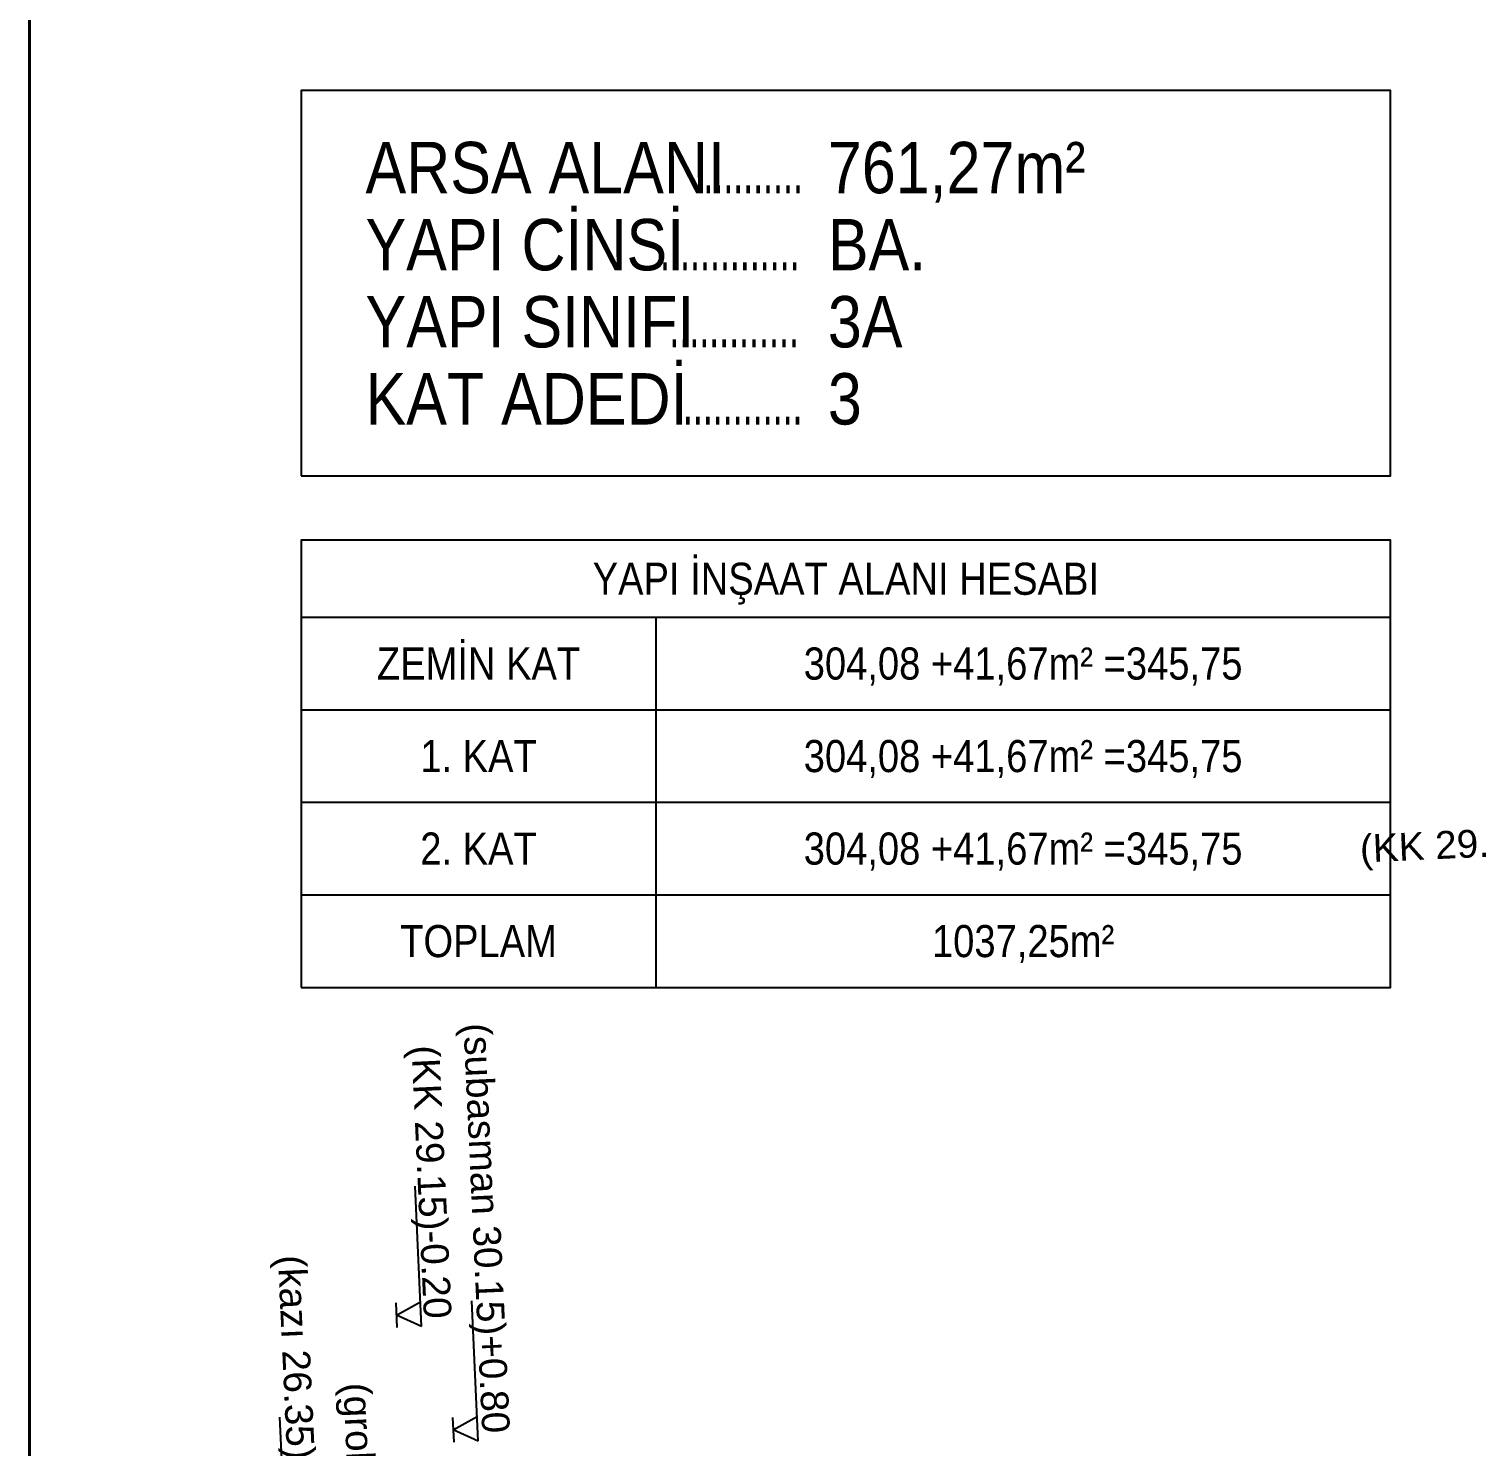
# Model space of a CAD drawing. Header units: centimetres. Extents: x 247352 to 270197, y -444050 to -441150.
# Drawn here: x 248360 to 248924, y -443093 to -442541 of the extents above; entities that cross this region are included whole.
import ezdxf
from ezdxf.enums import TextEntityAlignment as Align

# ---------------------------------------------------------------- set-up
doc = ezdxf.new("R2010")
doc.units = ezdxf.units.CM
for name, color, linetype in [('ROTAS-MIMARI-VAZIYET', 8, 'Continuous'), ('ROTAS-PAFTA', 144, 'Continuous'), ('ROTAS-YERLESIM', 7, 'Continuous'), ('ROTAS-YERLESIM-YAZI', 7, 'Continuous')]:
    doc.layers.add(name, color=color, linetype=linetype)
doc.styles.add('ROTAS', font='arial.ttf')

msp = doc.modelspace()

# ---------------------------------------------------------------- linework, layer by layer
at = {"layer": 'ROTAS-MIMARI-VAZIYET'}
msp.add_line((248360.42, -444049.6), (248360.42, -441149.6), dxfattribs=at)
at = {"layer": 'ROTAS-MIMARI-VAZIYET', "ltscale": 0.03}
for p, q in [((248512.85, -443045.94), (248510.34, -442991.4)), ((248502.82, -443036.79), (248503.26, -443046.38)), ((248503.04, -443041.58), (248512.41, -443036.35)), ((248534.92, -443090.55), (248532.41, -443036.02)), ((248512.85, -443045.94), (248503.04, -443041.58)), ((248460.22, -443135.79), (248457.71, -443081.26)), ((248524.89, -443081.4), (248525.33, -443090.99)), ((248525.11, -443086.2), (248534.48, -443080.96)), ((248534.92, -443090.55), (248525.11, -443086.2))]:
    msp.add_line(p, q, dxfattribs=at)
at = {"layer": 'ROTAS-PAFTA'}
msp.add_line((248360, -444050), (248360, -441150), dxfattribs=at)
msp.add_lwpolyline([(248360, -444050), (250042, -444050), (250042, -441150), (248360, -441150)], close=True, dxfattribs=at)
at = {"layer": 'ROTAS-YERLESIM'}
for p, q in [((248466, -442770), (248890, -442770)), ((248604, -442770), (248604, -442914)), ((248466, -442806), (248890, -442806)), ((248466, -442842), (248890, -442842)), ((248466, -442878), (248890, -442878)), ((248466, -442914), (248890, -442914))]:
    msp.add_line(p, q, dxfattribs=at)
for points in [[(248466, -442715), (248890, -442715), (248890, -442565), (248466, -442565)], [(248466, -442914), (248890, -442914), (248890, -442740), (248466, -442740)]]:
    msp.add_lwpolyline(points, close=True, dxfattribs=at)

# ---------------------------------------------------------------- texts
at = {"layer": 'ROTAS-MIMARI-VAZIYET', "ltscale": 0.03, "char_height": 10.8, "style": 'ROTAS'}
for s, insert, attachment_point, rotation in [('(KK 29.15)-0.20', (248984.24, -442849.79), 3, 2.6327), ('(subasman 30.15)+0.80', (248547.26, -443087.24), 3, 272.6327), ('(KK 29.15)-0.20', (248524.56, -443042.66), 3, 272.6327), ('(kazı 26.35)-3.00', (248472.91, -443131.83), 3, 272.6327), ('(grobeton 27.45)-1.90', (248493.09, -443067.57), 1, 272.6327)]:
    msp.add_mtext(s, dxfattribs=dict(at, insert=insert, attachment_point=attachment_point, rotation=rotation))
at = {"layer": 'ROTAS-YERLESIM-YAZI', "style": 'ROTAS'}
for s, width, p in [('ARSA ALANI', 0.85, (248491, -442595)), ('761,27m²', 0.85, (248671, -442595)), ('..........', 0.5, (248622.5, -442595)), ('YAPI CİNSİ', 0.85, (248491, -442625)), ('BA.', 0.85, (248671, -442625)), ('..............', 0.5, (248605.68, -442625)), ('YAPI SINIFI', 0.85, (248491, -442655)), ('3A', 0.85, (248671, -442655)), ('.............', 0.5, (248609.28, -442655)), ('KAT ADEDİ', 0.85, (248491, -442685)), ('3', 0.85, (248671, -442685)), ('.............', 0.5, (248610.67, -442685))]:
    msp.add_text(s, height=20, dxfattribs=dict(at, width=width)).set_placement(p, align=Align.MIDDLE_LEFT)
at = {"layer": 'ROTAS-YERLESIM-YAZI', "style": 'ROTAS', "width": 0.85}
for s, p in [('YAPI İNŞAAT ALANI HESABI', (248678, -442755)), ('ZEMİN KAT', (248535, -442788)), ('304,08 +41,67m² =345,75', (248747, -442788)), ('1. KAT', (248535, -442824)), ('304,08 +41,67m² =345,75', (248747, -442824)), ('2. KAT', (248535, -442860)), ('304,08 +41,67m² =345,75', (248747, -442860)), ('TOPLAM', (248535, -442896)), ('1037,25m²', (248747, -442896))]:
    msp.add_text(s, height=12.5, dxfattribs=at).set_placement(p, align=Align.MIDDLE_CENTER)

doc.saveas('drawing.dxf')
